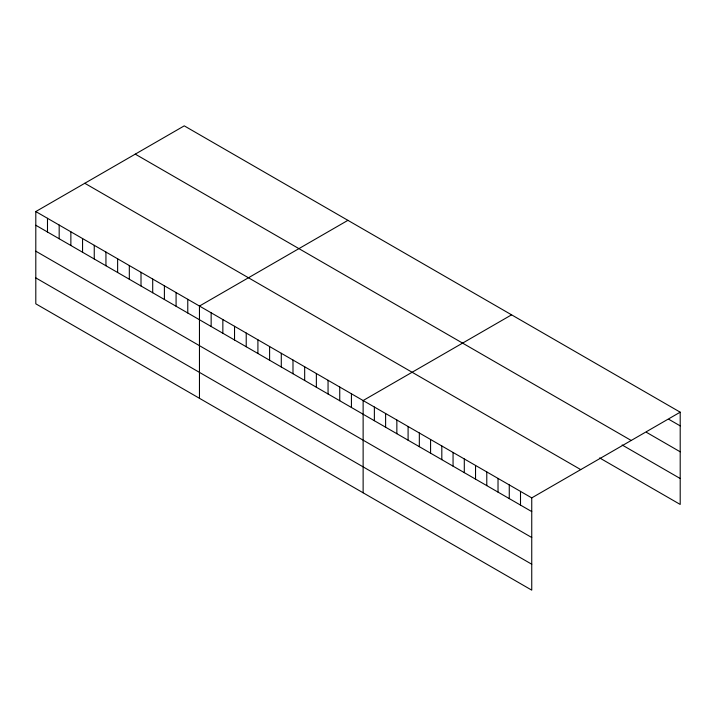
<?xml version="1.0" encoding="UTF-8"?>
<svg xmlns="http://www.w3.org/2000/svg" width="716" height="716" viewBox="0 0 716 716"><rect width="100%" height="100%" fill="white"/><g stroke="black" fill="none" stroke-linecap="round" stroke-linejoin="round"><path stroke-width="1.07" d="M35.8 211.56L531.746 497.888L531.746 590.145L35.8 303.817L35.8 211.56L184.254 125.855L680.2 412.183L680.2 504.44L599.632 457.927M347.913 220.34L199.46 306.054L199.46 398.302M511.582 314.834L363.128 400.539L363.128 492.796M531.746 497.888L680.2 412.183M668.959 419.388L680.2 425.877M646.476 432.33L680.2 451.805M135.261 154.137L631.208 440.465M622.123 444.976L680.2 478.512M84.792 183.278L580.739 469.607M35.8 225.254L531.746 511.582M35.8 251.182L531.746 537.51M35.8 277.889L531.746 564.226M520.505 491.4L520.505 505.093M509.264 484.911L509.264 498.605M498.023 478.422L498.023 492.116M486.782 471.933L486.782 485.627M475.54 465.445L475.54 479.129M464.299 458.956L464.299 472.641M453.058 452.458L453.058 466.152M441.817 445.97L441.817 459.663M430.576 439.481L430.576 453.174M419.334 432.992L419.334 446.686M408.093 426.503L408.093 440.188M396.852 420.015L396.852 433.699M385.611 413.517L385.611 427.21M374.37 407.028L374.37 420.722M351.431 393.791L351.431 407.485M339.742 387.043L339.742 400.736M328.053 380.294L328.053 393.988M316.365 373.546L316.365 387.231M304.676 366.798L304.676 380.482M292.987 360.041L292.987 373.734M281.29 353.292L281.29 366.986M269.601 346.544L269.601 360.238M257.912 339.796L257.912 353.489M246.223 333.047L246.223 346.741M234.535 326.299L234.535 339.993M222.846 319.551L222.846 333.244M211.148 312.803L211.148 326.487M187.771 299.297L187.771 312.99M176.082 292.549L176.082 306.242M164.394 285.8L164.394 299.494M152.705 279.052L152.705 292.746M141.007 272.304L141.007 285.997M129.319 265.555L129.319 279.249M117.63 258.807L117.63 272.501M105.941 252.059L105.941 265.743M94.252 245.311L94.252 258.995M82.564 238.553L82.564 252.247M70.866 231.805L70.866 245.499M59.177 225.057L59.177 238.75M47.489 218.308L47.489 232.002"/></g></svg>
